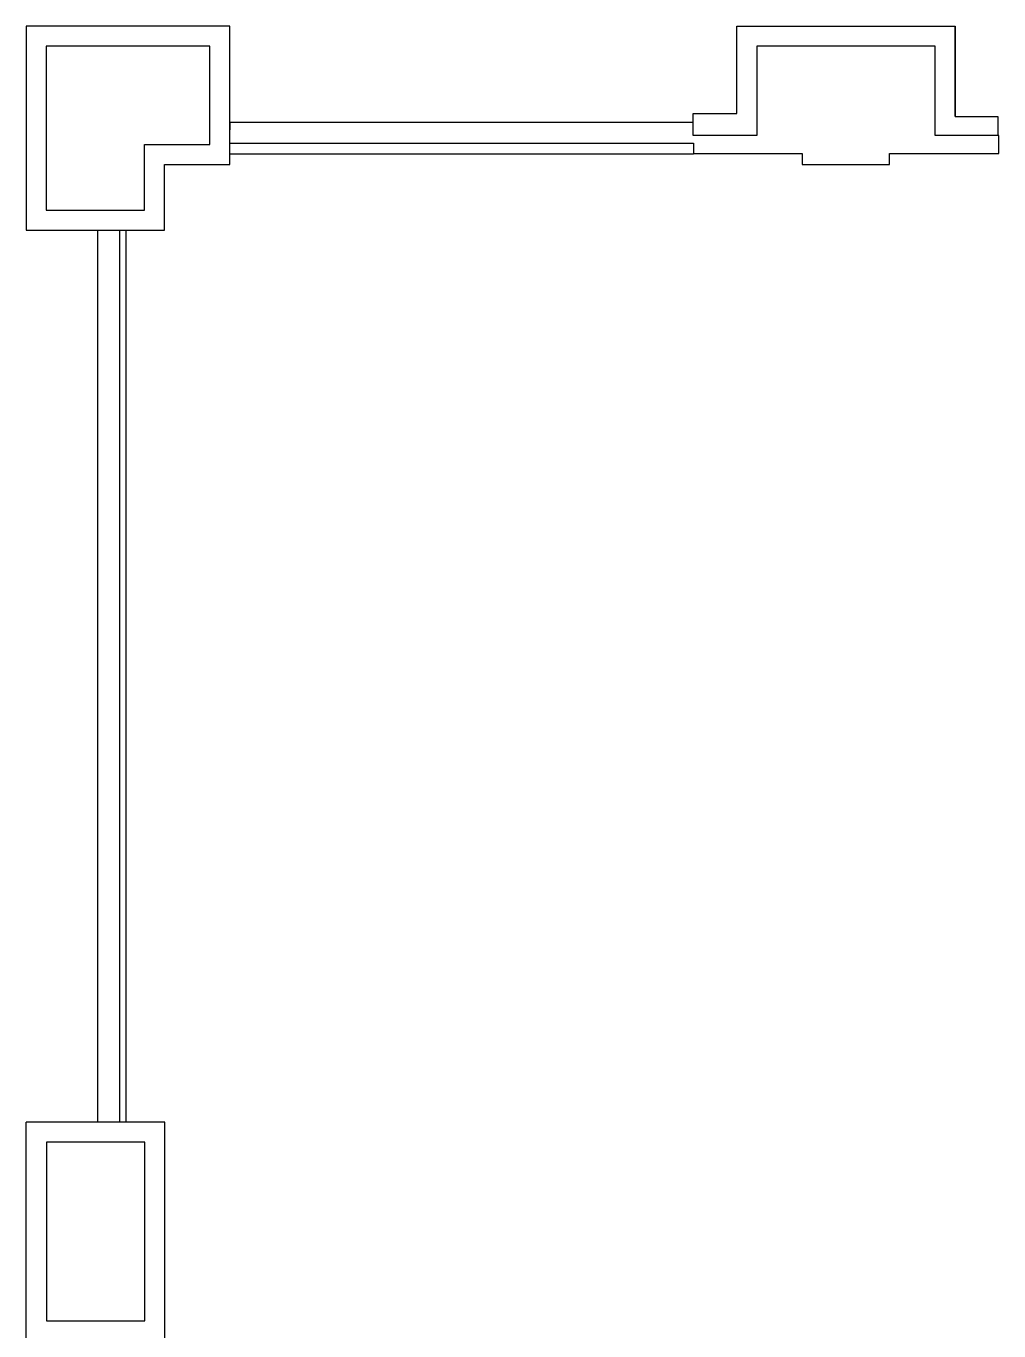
# Model space of a CAD drawing. Header units: metres. Extents: x 0 to 31.2, y 0 to 17.3.
# Drawn here: x 0.01 to 6.95, y 7.95 to 17.27 of the extents above; entities that cross this region are included whole.
import ezdxf

# ---------------------------------------------------------------- set-up
doc = ezdxf.new("R2010")
doc.units = ezdxf.units.M
doc.header["$MEASUREMENT"] = 0
doc.layers.add('Wall Layer', color=72, linetype='CONTINUOUS')

msp = doc.modelspace()

# ---------------------------------------------------------------- linework, layer by layer
at = {"layer": 'Wall Layer'}
for points in [[(0.6322, 15.8094), (0.684, 15.8094), (0.9959, 15.8094), (0.9959, 16.2775), (1.4637, 16.2775), (1.4637, 17.266), (0.0085, 17.266), (0.0085, 15.8094), (0.684, 15.8094)], [(4.7685, 16.3555), (5.0804, 16.3555), (5.5481, 16.3555), (5.5481, 16.2775), (6.1718, 16.2775), (6.1718, 16.3555), (6.6396, 16.3555), (6.9515, 16.3555), (6.9515, 16.4857), (6.6396, 16.4857), (6.4968, 16.4857), (6.4968, 17.1228), (5.2232, 17.1228), (5.2232, 16.4857), (5.0804, 16.4857), (4.7685, 16.4857), (4.7685, 16.6416), (5.0804, 16.6416), (5.0804, 17.266), (6.6396, 17.266), (6.6396, 16.6215), (6.6396, 17.266)], [(0.853, 16.4207), (1.3208, 16.4207), (1.3208, 17.1231), (0.1513, 17.1231), (0.1513, 15.9526), (0.853, 15.9526), (0.853, 16.4207)], [(4.7667, 16.5788), (1.4637, 16.5788), (1.4637, 16.5266)], [(6.6396, 16.6215), (6.9448, 16.6215), (6.9448, 16.4835)], [(1.4637, 16.4303), (4.772, 16.4303), (4.772, 16.3523), (1.4637, 16.3523), (1.4637, 16.4303)], [(0.5189, 15.8094), (0.5189, 9.4421)], [(0.6749, 15.8094), (0.6749, 9.4421)], [(0.7204, 15.8094), (0.7204, 9.4421)], [(0.6749, 15.6845), (0.6749, 9.4421)], [(0.3239, 7.8814), (0.9998, 7.8814), (0.9998, 9.4421), (0.0085, 9.4421)], [(0.0085, 7.8814), (0.0085, 9.4421)], [(0.1552, 8.3495), (0.1552, 8.0246), (0.8565, 8.0246), (0.8565, 9.2992), (0.1552, 9.2992), (0.1552, 8.3495)]]:
    msp.add_lwpolyline(points, dxfattribs=at)

doc.saveas('drawing.dxf')
